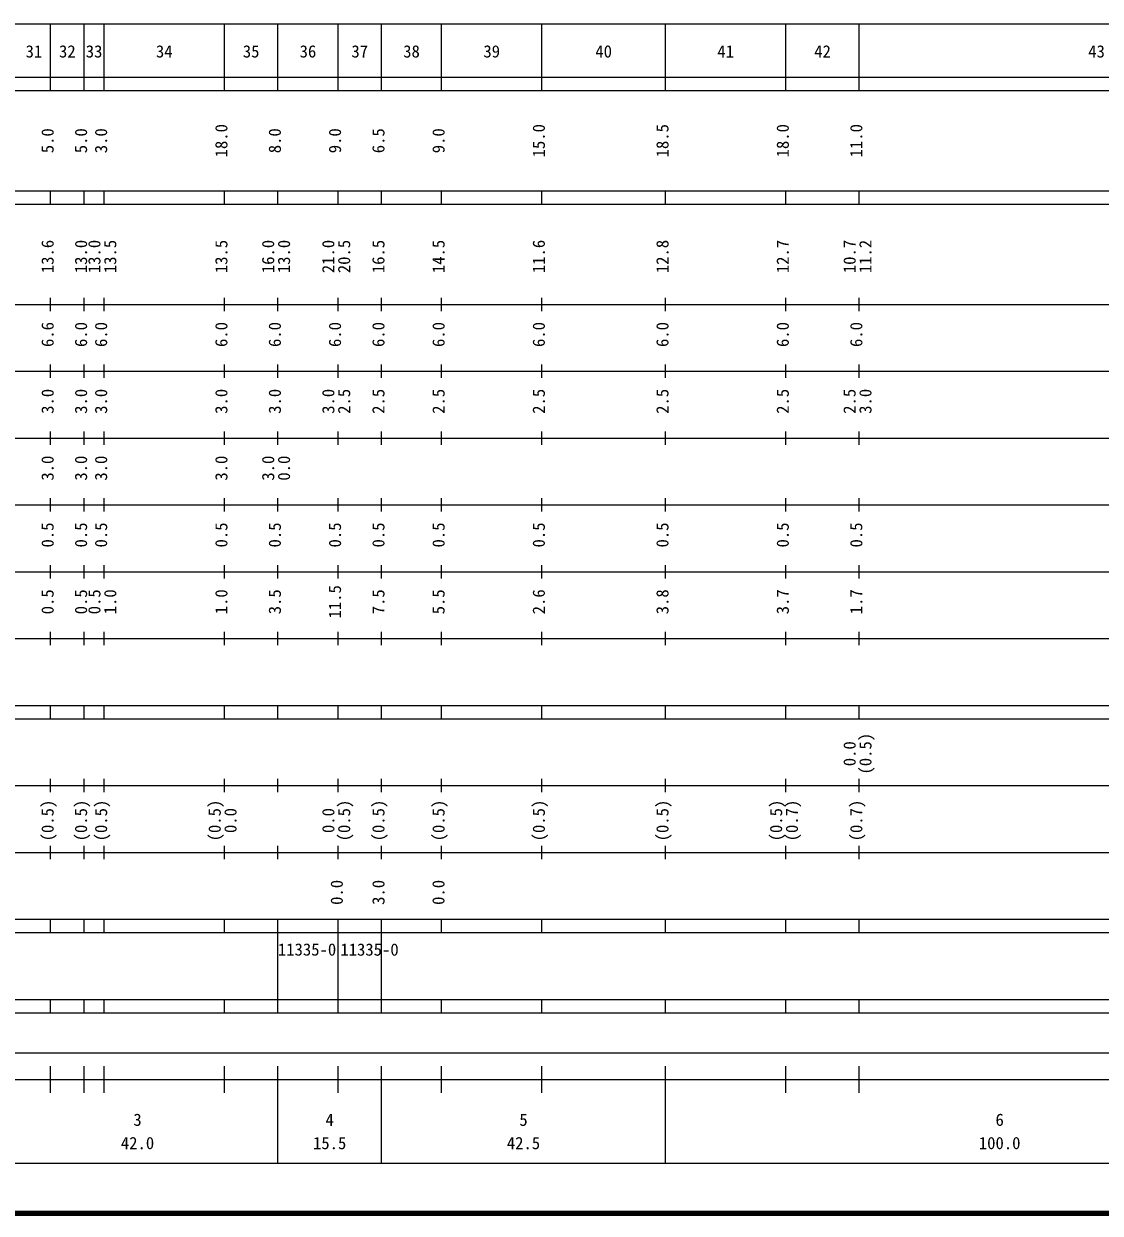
# Model space of a CAD drawing. Units: millimetres on the paper, enlarged 1000 times. Extents: x 40000 to 680000, y 20000 to 380000.
# Drawn here: x 271983 to 433044, y 20000 to 198000 of the extents above; entities that cross this region are included whole.
import ezdxf
from ezdxf.enums import TextEntityAlignment as Align

# ---------------------------------------------------------------- set-up
doc = ezdxf.new("R2010")
doc.units = ezdxf.units.MM
doc.header["$LTSCALE"] = 1000
doc.layers.add('M-TTL', color=2, linetype='Continuous', lineweight=140)
doc.layers.add('M-TTL-BAND', color=7, linetype='Continuous', lineweight=25)
doc.styles.add('ＭＳ ゴシック', font='')
doc.styles.get('ＭＳ ゴシック').set_extended_font_data('MS Gothic')

msp = doc.modelspace()

# ---------------------------------------------------------------- linework, layer by layer
at = {"layer": 'M-TTL'}
msp.add_line((40000, 20000), (680000, 20000), dxfattribs=at)
at = {"layer": 'M-TTL-BAND'}
for p, q in [((68000, 198000), (579000, 198000)), ((276000, 188000), (276000, 198000)), ((281000, 188000), (281000, 198000)), ((284000, 188000), (284000, 198000)), ((302000, 188000), (302000, 198000)), ((310000, 188000), (310000, 198000)), ((319000, 188000), (319000, 198000)), ((325500, 188000), (325500, 198000)), ((334500, 188000), (334500, 198000)), ((349500, 188000), (349500, 198000)), ((368000, 188000), (368000, 198000)), ((386000, 188000), (386000, 198000)), ((397000, 188000), (397000, 198000)), ((40000, 190000), (579000, 190000)), ((40000, 188000), (579000, 188000)), ((40000, 173000), (579000, 173000)), ((276000, 171000), (276000, 173000)), ((281000, 171000), (281000, 173000)), ((284000, 171000), (284000, 173000)), ((302000, 171000), (302000, 173000)), ((310000, 171000), (310000, 173000)), ((319000, 171000), (319000, 173000)), ((325500, 171000), (325500, 173000)), ((334500, 171000), (334500, 173000)), ((349500, 171000), (349500, 173000)), ((368000, 171000), (368000, 173000)), ((386000, 171000), (386000, 173000)), ((397000, 171000), (397000, 173000)), ((40000, 171000), (579000, 171000)), ((276000, 155000), (276000, 157000)), ((281000, 155000), (281000, 157000)), ((284000, 155000), (284000, 157000)), ((302000, 155000), (302000, 157000)), ((310000, 155000), (310000, 157000)), ((319000, 155000), (319000, 157000)), ((325500, 155000), (325500, 157000)), ((334500, 155000), (334500, 157000)), ((349500, 155000), (349500, 157000)), ((368000, 155000), (368000, 157000)), ((386000, 155000), (386000, 157000)), ((397000, 155000), (397000, 157000)), ((40000, 156000), (579000, 156000)), ((46000, 146000), (579000, 146000)), ((276000, 145000), (276000, 147000)), ((281000, 145000), (281000, 147000)), ((284000, 145000), (284000, 147000)), ((302000, 145000), (302000, 147000)), ((310000, 145000), (310000, 147000)), ((319000, 145000), (319000, 147000)), ((325500, 145000), (325500, 147000)), ((334500, 145000), (334500, 147000)), ((349500, 145000), (349500, 147000)), ((368000, 145000), (368000, 147000)), ((386000, 145000), (386000, 147000)), ((397000, 145000), (397000, 147000)), ((52000, 136000), (579000, 136000)), ((276000, 135000), (276000, 137000)), ((281000, 135000), (281000, 137000)), ((284000, 135000), (284000, 137000)), ((302000, 135000), (302000, 137000)), ((310000, 135000), (310000, 137000)), ((319000, 135000), (319000, 137000)), ((325500, 135000), (325500, 137000)), ((334500, 135000), (334500, 137000)), ((349500, 135000), (349500, 137000)), ((368000, 135000), (368000, 137000)), ((386000, 135000), (386000, 137000)), ((397000, 135000), (397000, 137000)), ((276000, 125000), (276000, 127000)), ((281000, 125000), (281000, 127000)), ((284000, 125000), (284000, 127000)), ((302000, 125000), (302000, 127000)), ((310000, 125000), (310000, 127000)), ((319000, 125000), (319000, 127000)), ((325500, 125000), (325500, 127000)), ((334500, 125000), (334500, 127000)), ((349500, 125000), (349500, 127000)), ((368000, 125000), (368000, 127000)), ((386000, 125000), (386000, 127000)), ((397000, 125000), (397000, 127000)), ((46000, 126000), (579000, 126000)), ((52000, 116000), (579000, 116000)), ((276000, 115000), (276000, 117000)), ((281000, 115000), (281000, 117000)), ((284000, 115000), (284000, 117000)), ((302000, 115000), (302000, 117000)), ((310000, 115000), (310000, 117000)), ((319000, 115000), (319000, 117000)), ((325500, 115000), (325500, 117000)), ((334500, 115000), (334500, 117000)), ((349500, 115000), (349500, 117000)), ((368000, 115000), (368000, 117000)), ((386000, 115000), (386000, 117000)), ((397000, 115000), (397000, 117000)), ((276000, 105000), (276000, 107000)), ((281000, 105000), (281000, 107000)), ((284000, 105000), (284000, 107000)), ((302000, 105000), (302000, 107000)), ((310000, 105000), (310000, 107000)), ((319000, 105000), (319000, 107000)), ((325500, 105000), (325500, 107000)), ((334500, 105000), (334500, 107000)), ((349500, 105000), (349500, 107000)), ((368000, 105000), (368000, 107000)), ((386000, 105000), (386000, 107000)), ((397000, 105000), (397000, 107000)), ((46000, 106000), (579000, 106000)), ((40000, 96000), (579000, 96000)), ((276000, 94000), (276000, 96000)), ((281000, 94000), (281000, 96000)), ((284000, 94000), (284000, 96000)), ((302000, 94000), (302000, 96000)), ((310000, 94000), (310000, 96000)), ((319000, 94000), (319000, 96000)), ((325500, 94000), (325500, 96000)), ((334500, 94000), (334500, 96000)), ((349500, 94000), (349500, 96000)), ((368000, 94000), (368000, 96000)), ((386000, 94000), (386000, 96000)), ((397000, 94000), (397000, 96000)), ((40000, 94000), (579000, 94000)), ((49000, 84000), (579000, 84000)), ((276000, 83000), (276000, 85000)), ((281000, 83000), (281000, 85000)), ((284000, 83000), (284000, 85000)), ((302000, 83000), (302000, 85000)), ((310000, 83000), (310000, 85000)), ((319000, 83000), (319000, 85000)), ((325500, 83000), (325500, 85000)), ((334500, 83000), (334500, 85000)), ((349500, 83000), (349500, 85000)), ((368000, 83000), (368000, 85000)), ((386000, 83000), (386000, 85000)), ((397000, 83000), (397000, 85000)), ((276000, 73000), (276000, 75000)), ((281000, 73000), (281000, 75000)), ((284000, 73000), (284000, 75000)), ((302000, 73000), (302000, 75000)), ((310000, 73000), (310000, 75000)), ((319000, 73000), (319000, 75000)), ((325500, 73000), (325500, 75000)), ((334500, 73000), (334500, 75000)), ((349500, 73000), (349500, 75000)), ((368000, 73000), (368000, 75000)), ((386000, 73000), (386000, 75000)), ((397000, 73000), (397000, 75000)), ((40000, 74000), (579000, 74000)), ((40000, 64000), (579000, 64000)), ((276000, 62000), (276000, 64000)), ((281000, 62000), (281000, 64000)), ((284000, 62000), (284000, 64000)), ((302000, 62000), (302000, 64000)), ((310000, 62000), (310000, 64000)), ((319000, 62000), (319000, 64000)), ((325500, 62000), (325500, 64000)), ((334500, 62000), (334500, 64000)), ((349500, 62000), (349500, 64000)), ((368000, 62000), (368000, 64000)), ((386000, 62000), (386000, 64000)), ((397000, 62000), (397000, 64000)), ((40000, 62000), (579000, 62000)), ((310000, 52000), (310000, 62000)), ((319000, 52000), (319000, 62000)), ((319000, 52000), (319000, 62000)), ((325500, 52000), (325500, 62000)), ((40000, 52000), (579000, 52000)), ((276000, 50000), (276000, 52000)), ((281000, 50000), (281000, 52000)), ((284000, 50000), (284000, 52000)), ((302000, 50000), (302000, 52000)), ((310000, 50000), (310000, 52000)), ((319000, 50000), (319000, 52000)), ((325500, 50000), (325500, 52000)), ((334500, 50000), (334500, 52000)), ((349500, 50000), (349500, 52000)), ((368000, 50000), (368000, 52000)), ((386000, 50000), (386000, 52000)), ((397000, 50000), (397000, 52000)), ((40000, 50000), (579000, 50000)), ((71000, 44000), (565000, 44000)), ((276000, 38000), (276000, 42000)), ((281000, 38000), (281000, 42000)), ((284000, 38000), (284000, 42000)), ((302000, 38000), (302000, 42000)), ((310000, 27500), (310000, 42000)), ((319000, 38000), (319000, 42000)), ((325500, 27500), (325500, 42000)), ((334500, 38000), (334500, 42000)), ((349500, 38000), (349500, 42000)), ((368000, 27500), (368000, 42000)), ((386000, 38000), (386000, 42000)), ((397000, 38000), (397000, 42000)), ((40000, 40000), (579000, 40000)), ((68000, 27500), (579000, 27500))]:
    msp.add_line(p, q, dxfattribs=at)

# ---------------------------------------------------------------- texts
at = {"layer": 'M-TTL-BAND', "style": 'ＭＳ ゴシック'}
for s, p in [('31', (273500, 192405)), ('32', (278500, 192405)), ('33', (282500, 192405)), ('34', (293000, 192405)), ('35', (306000, 192405)), ('36', (314500, 192405)), ('37', (322250, 192405)), ('38', (330000, 192405)), ('39', (342000, 192405)), ('40', (358750, 192405)), ('41', (377000, 192405)), ('42', (391500, 192405)), ('43', (432500, 192405)), ('3', (289000, 32523)), ('4', (317750, 32523)), ('5', (346750, 32523)), ('6', (418000, 32523)), ('42.0', (289000, 29033)), ('15.5', (317750, 29033)), ('42.5', (346750, 29033)), ('100.0', (418000, 29033))]:
    msp.add_text(s, height=1833, dxfattribs=at).set_placement(p, align=Align.BOTTOM_CENTER)
for s, p in [('5.0', (277000, 180500)), ('5.0', (282000, 180500)), ('3.0', (285000, 180500)), ('18.0', (303000, 180500)), ('8.0', (311000, 180500)), ('9.0', (320000, 180500)), ('6.5', (326500, 180500)), ('9.0', (335500, 180500)), ('15.0', (350500, 180500)), ('18.5', (369000, 180500)), ('18.0', (387000, 180500)), ('11.0', (398000, 180500)), ('13.6', (277000, 163174)), ('11.6', (350500, 163174)), ('12.8', (369000, 163174)), ('11.2', (399370, 163174)), ('13.0', (282000, 163174)), ('13.0', (284000, 163174)), ('13.5', (286370, 163174)), ('13.5', (303000, 163174)), ('16.0', (310000, 163174)), ('13.0', (312370, 163174)), ('21.0', (319000, 163174)), ('20.5', (321370, 163174)), ('16.5', (326500, 163174)), ('14.5', (335500, 163174)), ('12.7', (387000, 163174)), ('10.7', (397000, 163174)), ('6.6', (277000, 151500)), ('6.0', (282000, 151500)), ('6.0', (285000, 151500)), ('6.0', (303000, 151500)), ('6.0', (311000, 151500)), ('6.0', (320000, 151500)), ('6.0', (326500, 151500)), ('6.0', (335500, 151500)), ('6.0', (350500, 151500)), ('6.0', (369000, 151500)), ('6.0', (387000, 151500)), ('6.0', (398000, 151500)), ('3.0', (277000, 141500)), ('3.0', (282000, 141500)), ('3.0', (285000, 141500)), ('3.0', (303000, 141500)), ('3.0', (311000, 141500)), ('3.0', (319000, 141500)), ('2.5', (321370, 141500)), ('2.5', (326500, 141500)), ('2.5', (335500, 141500)), ('2.5', (350500, 141500)), ('2.5', (369000, 141500)), ('2.5', (387000, 141500)), ('2.5', (397000, 141500)), ('3.0', (399370, 141500)), ('3.0', (277000, 131500)), ('3.0', (282000, 131500)), ('3.0', (285000, 131500)), ('3.0', (303000, 131500)), ('3.0', (310000, 131500)), ('0.0', (312370, 131500)), ('0.5', (277000, 121500)), ('0.5', (282000, 121500)), ('0.5', (285000, 121500)), ('0.5', (303000, 121500)), ('0.5', (311000, 121500)), ('0.5', (320000, 121500)), ('0.5', (326500, 121500)), ('0.5', (335500, 121500)), ('0.5', (350500, 121500)), ('0.5', (369000, 121500)), ('0.5', (387000, 121500)), ('0.5', (398000, 121500)), ('0.5', (277000, 111500)), ('0.5', (282000, 111500)), ('0.5', (284000, 111500)), ('1.0', (286370, 111500)), ('1.0', (303000, 111500)), ('3.5', (311000, 111500)), ('11.5', (320000, 111500)), ('7.5', (326500, 111500)), ('5.5', (335500, 111500)), ('2.6', (350500, 111500)), ('3.8', (369000, 111500)), ('3.7', (387000, 111500)), ('1.7', (398000, 111500)), ('(0.5)', (399370, 88764)), ('0.0', (397000, 88764)), ('(0.5)', (277000, 78764)), ('(0.5)', (282000, 78764)), ('(0.5)', (285000, 78764)), ('(0.5)', (302000, 78764)), ('0.0', (304370, 78764)), ('0.0', (319000, 78764)), ('(0.5)', (321370, 78764)), ('(0.5)', (326500, 78764)), ('(0.5)', (335500, 78764)), ('(0.5)', (350500, 78764)), ('(0.5)', (369000, 78764)), ('(0.5)', (386000, 78764)), ('(0.7)', (388370, 78764)), ('(0.7)', (398000, 78764)), ('0.0', (320272, 68012)), ('3.0', (326508, 68012)), ('0.0', (335484, 68012))]:
    msp.add_text(s, height=1833, rotation=90, dxfattribs=at).set_placement(p, align=Align.BOTTOM_CENTER)
for p in [(310000, 58000), (319347, 57991)]:
    msp.add_text('11335-0', height=1833, dxfattribs=at).set_placement(p, align=Align.BOTTOM_LEFT)

doc.saveas('drawing.dxf')
